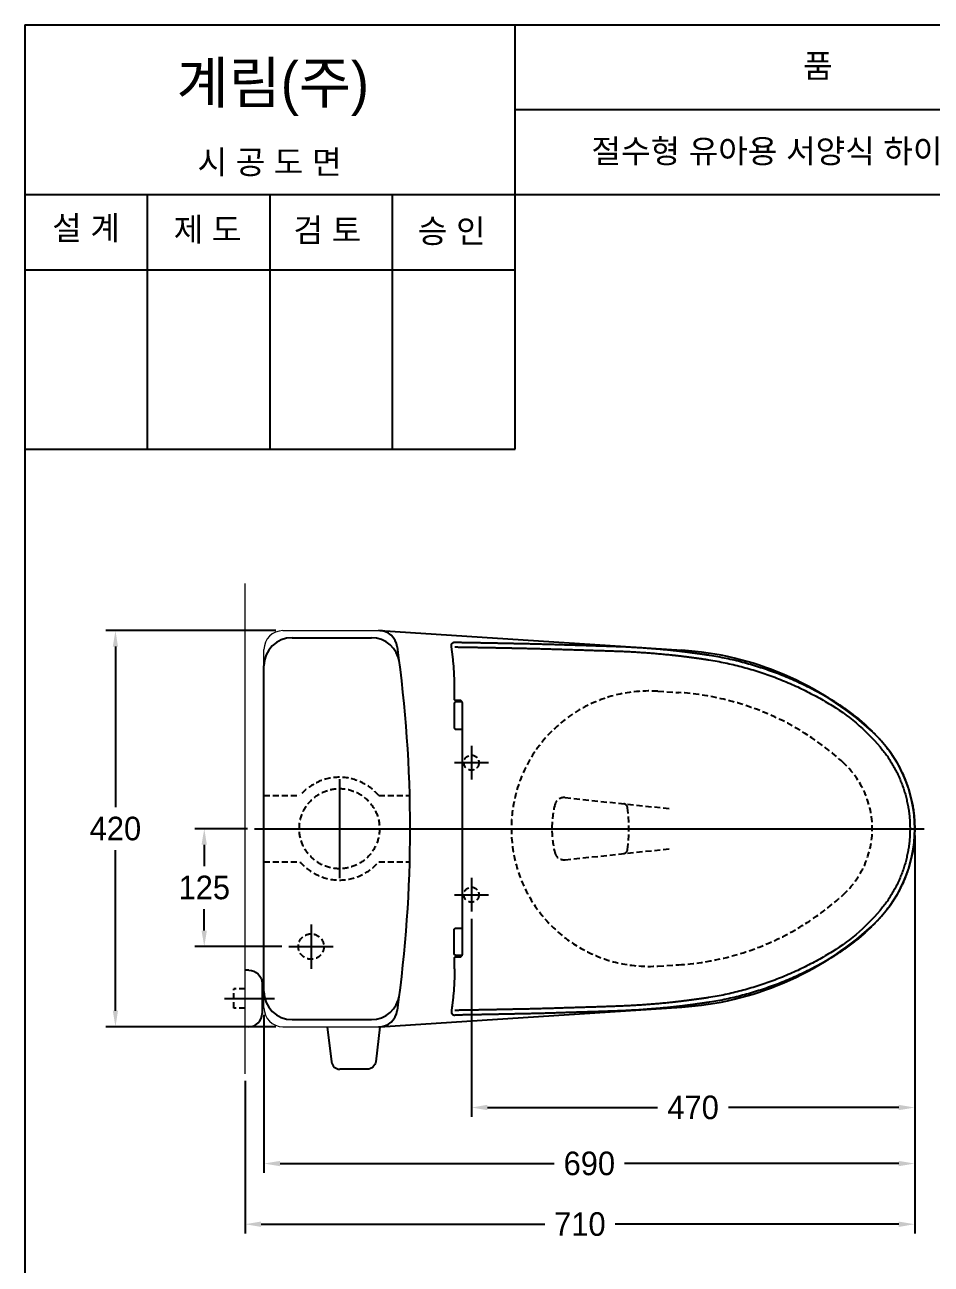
# Model space of a CAD drawing. Header units: millimetres. Extents: x 0 to 1800, y -67 to 2530.
# Drawn here: x 0 to 961, y 1216 to 2530 of the extents above; entities that cross this region are included whole.
import ezdxf
from ezdxf.enums import TextEntityAlignment as Align
from ezdxf.lldxf.tags import DXFTag

# ---------------------------------------------------------------- set-up
doc = ezdxf.new("R2010")
doc.units = ezdxf.units.MM
doc.linetypes.add('DASHED2', pattern=[9.525, 6.35, -3.175])
for name, color, linetype in [('TEXT', 7, 'Continuous'), ('내부선 및 부속', 4, 'Continuous'), ('도각라인', 255, 'Continuous'), ('외형선', 3, 'Continuous'), ('점선', 6, 'DASHED2'), ('중심선', 1, 'DASHED'), ('치수선', 7, 'Continuous')]:
    doc.layers.add(name, color=color, linetype=linetype)
doc.styles.add('____', font='')
doc.styles.add('타이틀', font='H2GTRM.TTF', dxfattribs={"height": 25})
doc.styles.get('____').set_extended_font_data('굴림')
tags = doc.linetypes.add('DASHDOT', pattern=[70, 31, -13, 13, -13]).pattern_tags.tags
tags[10:11] = [DXFTag(74, 4), DXFTag(75, 0), DXFTag(340, '0'), DXFTag(46, 0.0), DXFTag(50, 0.0), DXFTag(44, 0.0), DXFTag(45, 0.0)]
tags[8:9] = [DXFTag(74, 4), DXFTag(75, 0), DXFTag(340, '0'), DXFTag(46, 0.0), DXFTag(50, 0.0), DXFTag(44, 0.0), DXFTag(45, 0.0)]
tags[6:7] = [DXFTag(74, 4), DXFTag(75, 0), DXFTag(340, '0'), DXFTag(46, 0.0), DXFTag(50, 0.0), DXFTag(44, 0.0), DXFTag(45, 0.0)]
tags[4:5] = [DXFTag(74, 4), DXFTag(75, 0), DXFTag(340, '0'), DXFTag(46, 0.0), DXFTag(50, 0.0), DXFTag(44, 0.0), DXFTag(45, 0.0)]
tags = doc.linetypes.add('DASHED', pattern=[25.72, 12.86, -12.86]).pattern_tags.tags
tags[6:7] = [DXFTag(74, 4), DXFTag(75, 0), DXFTag(340, '0'), DXFTag(46, 0.0), DXFTag(50, 0.0), DXFTag(44, 0.0), DXFTag(45, 0.0)]
tags[4:5] = [DXFTag(74, 4), DXFTag(75, 0), DXFTag(340, '0'), DXFTag(46, 0.0), DXFTag(50, 0.0), DXFTag(44, 0.0), DXFTag(45, 0.0)]
doc.dimstyles.new('MSADIM', dxfattribs={"dimtxt": 33, "dimasz": 17, "dimexe": 10, "dimexo": 7.5, "dimgap": 10, "dimtad": 0, "dimtih": 1, "dimtoh": 1, "dimdec": 0, "dimzin": 1, "dimdsep": 46, "dimtxsty": '____', "dimcen": 11.25, "dimadec": 0, "dimazin": 0, "dimtfac": 1, "dimtdec": 0, "dimtix": 1, "dimtmove": 0, "dimatfit": 3, "dimfxl": 0, "dimtolj": 1, "dimtzin": 1, "dimarcsym": 0})

# ---------------------------------------------------------------- blocks, each defined once
blk = doc.blocks.new('*D7')
at = {"layer": '치수선', "color": 0, "linetype": 'Continuous', "lineweight": -2}
for p, q in [((266.1, 1887.6), (86.1, 1887.6)), ((96.1, 1870.6), (96.1, 1700.4)), ((96.1, 1484.6), (96.1, 1654.8)), ((266.1, 1467.6), (86.1, 1467.6))]:
    blk.add_line(p, q, dxfattribs=at)
at = {"layer": '치수선', "color": 0, "linetype": 'Continuous'}
for points in [[(93.3, 1870.6), (98.9, 1870.6), (96.1, 1887.6)], [(93.3, 1484.6), (98.9, 1484.6), (96.1, 1467.6)]]:
    blk.add_solid(points, dxfattribs=at)
at = {"layer": '치수선', "color": 0, "linetype": 'Continuous', "insert": (96.1, 1677.6), "char_height": 25, "attachment_point": 5, "style": '____'}
blk.add_mtext('\\A1;420', dxfattribs=at)
blk = doc.blocks.new('*D8')
at = {"layer": '치수선', "color": 0, "linetype": 'Continuous', "lineweight": -2}
for p, q in [((236.1, 1677.6), (180.3, 1677.6)), ((190.3, 1660.6), (190.3, 1637.9)), ((190.3, 1569.6), (190.3, 1592.2)), ((272.6, 1552.6), (180.3, 1552.6))]:
    blk.add_line(p, q, dxfattribs=at)
at = {"layer": '치수선', "color": 0, "linetype": 'Continuous'}
for points in [[(187.4, 1660.6), (193.1, 1660.6), (190.3, 1677.6)], [(187.4, 1569.6), (193.1, 1569.6), (190.3, 1552.6)]]:
    blk.add_solid(points, dxfattribs=at)
at = {"layer": '치수선', "color": 0, "linetype": 'Continuous', "insert": (190.3, 1615.1), "char_height": 25, "attachment_point": 5, "style": '____'}
blk.add_mtext('\\A1;125', dxfattribs=at)
blk = doc.blocks.new('*D9')
at = {"layer": '치수선', "color": 0, "linetype": 'Continuous', "lineweight": -2}
for p, q in [((943.6, 1670.1), (943.6, 1371.9)), ((473.6, 1582.1), (473.6, 1371.9)), ((490.6, 1381.9), (671, 1381.9)), ((926.6, 1381.9), (746.3, 1381.9))]:
    blk.add_line(p, q, dxfattribs=at)
at = {"layer": '치수선', "color": 0, "linetype": 'Continuous'}
for points in [[(490.6, 1384.8), (490.6, 1379.1), (473.6, 1381.9)], [(926.6, 1384.8), (926.6, 1379.1), (943.6, 1381.9)]]:
    blk.add_solid(points, dxfattribs=at)
at = {"layer": '치수선', "color": 0, "linetype": 'Continuous', "insert": (708.6, 1381.9), "char_height": 25, "attachment_point": 5, "style": '____'}
blk.add_mtext('\\A1;470', dxfattribs=at)
blk = doc.blocks.new('*D10')
at = {"layer": '치수선', "color": 0, "linetype": 'Continuous', "lineweight": -2}
for p, q in [((253.6, 1480.1), (253.6, 1312.5)), ((943.6, 1409.5), (943.6, 1312.5)), ((270.6, 1322.5), (561.3, 1322.5)), ((926.6, 1322.5), (635.9, 1322.5))]:
    blk.add_line(p, q, dxfattribs=at)
at = {"layer": '치수선', "color": 0, "linetype": 'Continuous'}
for points in [[(270.6, 1325.3), (270.6, 1319.7), (253.6, 1322.5)], [(926.6, 1325.3), (926.6, 1319.7), (943.6, 1322.5)]]:
    blk.add_solid(points, dxfattribs=at)
at = {"layer": '치수선', "color": 0, "linetype": 'Continuous', "insert": (598.6, 1322.5), "char_height": 25, "attachment_point": 5, "style": '____'}
blk.add_mtext('\\A1;690', dxfattribs=at)
blk = doc.blocks.new('*D4')
at = {"layer": '치수선', "color": 0, "linetype": 'Continuous', "lineweight": -2}
for p, q in [((943.6, 1670.3), (943.6, 1248.2)), ((233.6, 1410.1), (233.6, 1248.2)), ((250.6, 1258.2), (551.5, 1258.2)), ((926.6, 1258.2), (625.8, 1258.2))]:
    blk.add_line(p, q, dxfattribs=at)
at = {"layer": '치수선', "color": 0, "linetype": 'Continuous'}
for points in [[(250.6, 1261), (250.6, 1255.3), (233.6, 1258.2)], [(926.6, 1261), (926.6, 1255.3), (943.6, 1258.2)]]:
    blk.add_solid(points, dxfattribs=at)
at = {"layer": '치수선', "color": 0, "linetype": 'Continuous', "insert": (588.6, 1258.2), "char_height": 25, "attachment_point": 5, "style": '____'}
blk.add_mtext('\\A1;710', dxfattribs=at)

msp = doc.modelspace()

# ---------------------------------------------------------------- linework, layer by layer
at = {"layer": '내부선 및 부속', "linetype": 'Continuous'}
for p, q in [((283.6, 1880.1), (367.5, 1880.1)), ((461.6, 1813.5), (457.7, 1813.5)), ((457.7, 1541.7), (461.6, 1541.7)), ((237.6, 1527.6), (233.6, 1527.6)), ((251.6, 1513.6), (251.6, 1481.6)), ((253.6, 1507.8), (251.6, 1507.8)), ((253.6, 1487.3), (251.6, 1487.3)), ((283.6, 1475.1), (367.5, 1475.1)), ((237.6, 1467.6), (233.6, 1467.6)), ((320.6, 1467.6), (325.2, 1430.5)), ((376.6, 1467.6), (372.1, 1430.5)), ((363.2, 1422.6), (334.1, 1422.6))]:
    msp.add_line(p, q, dxfattribs=at)
at = {"layer": '내부선 및 부속', "linetype": 'Continuous', "flags": 128}
for points in [[(237.6, 1527.6, -0.414214), (251.6, 1513.6)], [(372.1, 1430.5, -0.379025), (363.2, 1422.6)]]:
    msp.add_lwpolyline(points, format="xyb", dxfattribs=at)
at = {"layer": '내부선 및 부속', "linetype": 'Continuous'}
for centre, radius, start, end in [((283.6, 1850.1), 30, 90, 180), ((367.5, 1850.1), 30, 7.3721, 90), ((375.2, 1867.6), 20, 8.0644, 90), ((-965.8, 1677.6), 1374.4, 351.9356, 8.0644), ((283.6, 1505.1), 30, 180, 270), ((367.5, 1505.1), 30, 270, 352.6279), ((237.6, 1481.6), 14, 270, 360), ((375.2, 1487.6), 20, 270, 351.9356), ((334.1, 1431.6), 9, 186.9737, 270.0055)]:
    msp.add_arc(centre, radius, start, end, dxfattribs=at)
for points, weights, knots in [([(452.3, 1871.2), (452.1, 1872.8), (453.1, 1874.1), (454.2, 1875.3), (455.8, 1875.3)], [1, 0.907059729099, 1, 0.907059729099, 1], [0, 0, 0, 0.5, 0.5, 1, 1, 1]), ([(457.3, 1783), (457.2, 1783), (458.5, 1783), (460.2, 1783), (464, 1783)], [0.9482640028, 0.949538350105, 1, 0.929941475391, 0.954692542553], [0, 0, 0, 0.418699, 0.418699, 1, 1, 1]), ([(909.6, 1761), (938.6, 1724.4), (938.6, 1677.6), (938.6, 1630.8), (909.6, 1594.2)], [1, 0.944423437119, 0.999999940395, 0.944423437119, 1], [0, 0, 0, 0.5, 0.5, 1, 1, 1]), ([(457.3, 1572.2), (457.2, 1572.2), (458.5, 1572.2), (460.2, 1572.2), (464, 1572.2)], [0.9482640028, 0.949538350105, 1, 0.929941475391, 0.954692542553], [0, 0, 0, 0.418699, 0.418699, 1, 1, 1]), ([(452.3, 1484), (452.1, 1482.4), (453.1, 1481.1), (454.2, 1479.9), (455.8, 1479.9)], [1, 0.907059729099, 1, 0.907059729099, 1], [0, 0, 0, 0.5, 0.5, 1, 1, 1])]:
    msp.add_rational_spline(points, weights, degree=2, knots=knots, dxfattribs=at)
for points, weights in [([(455.7, 1826.3), (455.7, 1848.9), (452.3, 1871.2)], [1, 0.99722135067, 1]), ([(455.8, 1875.3), (487.9, 1874.8), (520, 1874.1)], [1, 0.999996960163, 1]), ([(455.8, 1870.3), (487.8, 1869.8), (519.9, 1869.1)], [1, 0.999996960163, 1]), ([(635.6, 1870.6), (660.1, 1869.5), (684.5, 1867)], [1, 0.999597430229, 1]), ([(635.4, 1865.6), (659.7, 1864.5), (684, 1862)], [1, 0.999597430229, 1]), ([(725.4, 1856.6), (795.6, 1845.5), (856, 1808.1)], [1, 0.980395138264, 1]), ([(726.2, 1861.6), (797.4, 1850.3), (858.6, 1812.3)], [1, 0.980395138264, 1]), ([(456.7, 1813.5), (455.7, 1813.5), (455.7, 1814.5)], [1, 0.707206904888, 1]), ([(457.3, 1812), (455.3, 1812), (455.3, 1810)], [1, 0.707443773746, 1]), ([(464, 1810.5), (464.2, 1813.1), (461.6, 1813.5)], [1, 0.737410187721, 1]), ([(455.3, 1785), (455.3, 1783), (457.3, 1783)], [1, 0.707616209984, 1]), ([(913.5, 1764.1), (943.6, 1726.1), (943.6, 1677.6)], [1, 0.944423437119, 0.999999940395]), ([(943.6, 1677.6), (943.6, 1629.1), (913.5, 1591.1)], [0.999999940395, 0.944423437119, 1]), ([(455.3, 1570.2), (455.3, 1572.2), (457.3, 1572.2)], [1, 0.707616209984, 1]), ([(457.3, 1543.2), (455.3, 1543.2), (455.3, 1545.2)], [1, 0.707443773746, 1]), ([(455.7, 1540.7), (455.7, 1541.7), (456.7, 1541.7)], [1, 0.707206904888, 1]), ([(461.6, 1541.7), (464.2, 1542.1), (464, 1544.7)], [1, 0.737410187721, 1]), ([(856, 1547.1), (795.6, 1509.7), (725.4, 1498.5)], [1, 0.980395138264, 1]), ([(858.6, 1542.9), (797.4, 1504.9), (726.2, 1493.6)], [1, 0.980395138264, 1]), ([(455.7, 1528.9), (455.7, 1506.3), (452.3, 1484)], [1, 0.99722135067, 1]), ([(519.9, 1486.1), (487.8, 1485.4), (455.8, 1484.9)], [1, 0.999996960163, 1]), ([(684, 1493.2), (659.7, 1490.7), (635.4, 1489.6)], [1, 0.999597430229, 1]), ([(684.5, 1488.2), (660.1, 1485.7), (635.6, 1484.6)], [1, 0.999597430229, 1]), ([(520, 1481.1), (487.9, 1480.4), (455.8, 1479.9)], [1, 0.999996960163, 1])]:
    msp.add_rational_spline(points, weights, degree=2, dxfattribs=at)
for points, degree in [([(519.9, 1869.1), (543, 1868.6), (566.1, 1868.1), (589.2, 1866.9), (612.4, 1866.6), (635.4, 1865.6)], 5), ([(520, 1874.1), (543.1, 1873.6), (566.3, 1873.1), (589.4, 1871.9), (612.5, 1871.6), (635.6, 1870.6)], 5), ([(684.5, 1867), (692.8, 1866.2), (701.2, 1865.2), (709.5, 1864), (717.9, 1862.9), (726.2, 1861.6)], 5), ([(684, 1862), (692.3, 1861.2), (700.5, 1860.2), (708.8, 1859), (717.2, 1858), (725.4, 1856.6)], 5), ([(455.7, 1814.5), (455.7, 1820.4), (455.7, 1826.3)], 2), ([(455.3, 1810), (455.3, 1797.5), (455.3, 1785)], 2), ([(457.7, 1813.5), (457.2, 1813.5), (456.7, 1813.5)], 2), ([(463.6, 1812), (460.5, 1812), (457.3, 1812)], 2), ([(464, 1677.6), (464, 1744.1), (464, 1810.5)], 2), ([(858.6, 1812.3), (871.1, 1804.6), (883.1, 1796.3), (893.9, 1785.8), (904.4, 1775.6), (913.5, 1764.1)], 5), ([(464, 1544.7), (464, 1611.1), (464, 1677.6)], 2), ([(913.5, 1591.1), (904.4, 1579.6), (893.9, 1569.3), (883.1, 1558.9), (871.1, 1550.6), (858.6, 1542.9)], 5), ([(455.3, 1545.2), (455.3, 1557.7), (455.3, 1570.2)], 2), ([(455.7, 1528.9), (455.7, 1534.8), (455.7, 1540.7)], 2), ([(456.7, 1541.7), (457.2, 1541.7), (457.7, 1541.7)], 2), ([(463.6, 1543.2), (460.5, 1543.2), (457.3, 1543.2)], 2), ([(725.4, 1498.5), (717.2, 1497.2), (708.8, 1496.2), (700.5, 1495), (692.3, 1494), (684, 1493.2)], 5), ([(635.4, 1489.6), (612.4, 1488.5), (589.2, 1488.3), (566.1, 1487.1), (543, 1486.5), (519.9, 1486.1)], 5), ([(726.2, 1493.6), (717.9, 1492.3), (709.5, 1491.2), (701.2, 1490), (692.8, 1489), (684.5, 1488.2)], 5), ([(635.6, 1484.6), (612.5, 1483.5), (589.4, 1483.3), (566.3, 1482.1), (543.1, 1481.5), (520, 1481.1)], 5)]:
    msp.add_open_spline(points, degree=degree, dxfattribs=at)
for points in [[(856, 1808.1), (866.2, 1801.7), (875.8, 1794.8), (884.8, 1786.8), (893.8, 1778.9), (902.3, 1770.2), (909.6, 1761)], [(909.6, 1594.2), (902.3, 1585), (893.8, 1576.3), (884.8, 1568.3), (875.8, 1560.4), (866.2, 1553.4), (856, 1547.1)]]:
    msp.add_open_spline(points, degree=3, knots=[0, 0, 0, 0, 0.5, 0.5, 0.5, 1, 1, 1, 1], dxfattribs=at)
at = {"layer": '도각라인', "color": 7}
for p, q in [((0, 2530), (0, 0)), ((0, 2530), (1800, 2530)), ((520, 2080), (520, 2530)), ((520, 2440), (1800, 2440)), ((0, 2350), (1800, 2350)), ((130, 2080), (130, 2350)), ((260, 2080), (260, 2350)), ((390, 2080), (390, 2350)), ((0, 2270), (520, 2270)), ((0, 2080), (520, 2080))]:
    msp.add_line(p, q, dxfattribs=at)
at = {"layer": '외형선', "linetype": 'Continuous', "lineweight": 18}
for p, q in [((233.6, 1417.6), (233.6, 1937.6)), ((187.5, 1887.6), (233.6, 1887.6)), ((273.6, 1887.6), (375.2, 1887.6)), ((253.6, 1487.6), (253.6, 1867.6)), ((273.6, 1467.6), (375.2, 1467.6))]:
    msp.add_line(p, q, dxfattribs=at)
at = {"layer": '외형선'}
for p, q in [((376.5, 1887.6), (696.7, 1866.8)), ((253.6, 1505.1), (253.6, 1850.1)), ((376.5, 1467.6), (696.7, 1488.4))]:
    msp.add_line(p, q, dxfattribs=at)
at = {"layer": '외형선', "linetype": 'Continuous', "lineweight": 18}
for centre, start, end in [((273.6, 1867.6), 90, 180), ((273.6, 1487.6), 180, 270)]:
    msp.add_arc(centre, 20, start, end, dxfattribs=at)
at = {"layer": '외형선'}
for centre, radius, start, end in [((675.3, 1537.5), 330, 47.5262, 86.2844), ((803.6, 1677.6), 140, 312.4738, 47.5262), ((675.3, 1817.7), 330, 273.7156, 312.4738)]:
    msp.add_arc(centre, radius, start, end, dxfattribs=at)
at = {"layer": '외형선', "linetype": 'Continuous'}
msp.add_point((943.6, 1677.6), dxfattribs=at)
at = {"layer": '점선'}
for p, q in [((671.2, 1823.3), (693.5, 1821.9)), ((253.6, 1712.6), (291.8, 1712.6)), ((375.4, 1712.6), (408.2, 1712.6)), ((572.8, 1710.5), (684.6, 1698.8)), ((572.8, 1644.6), (684.6, 1656.4)), ((253.6, 1642.6), (291.8, 1642.6)), ((375.4, 1642.6), (408.2, 1642.6)), ((671.2, 1531.9), (693.5, 1533.3)), ((221.6, 1487.3), (221.6, 1507.8)), ((233.6, 1507.8), (221.6, 1507.8)), ((233.6, 1487.3), (221.6, 1487.3))]:
    msp.add_line(p, q, dxfattribs=at)
for centre, radius in [((473.6, 1747.6), 8), ((333.6, 1677.6), 42.5), ((473.6, 1607.6), 8), ((303.6, 1552.6), 13.5)]:
    msp.add_circle(centre, radius, dxfattribs=at)
for centre, radius, start, end in [((661.9, 1677.6), 146, 86.3508, 273.6492), ((675.3, 1537.5), 285, 47.5261, 86.3508), ((803.6, 1677.6), 95, 312.4739, 47.5261), ((333.6, 1677.6), 54.5, 39.9562, 140.0438), ((571.7, 1700.6), 10, 83.9827, 165.6815), ((661.9, 1677.6), 103, 165.3788, 194.6212), ((634.3, 1699), 5, 7.2445, 83.9827), ((465.6, 1677.6), 175, 352.7555, 7.2445), ((571.7, 1654.6), 10, 194.3185, 276.0173), ((634.3, 1656.2), 5, 276.0173, 352.7555), ((333.6, 1677.6), 54.5, 219.9562, 320.0438), ((675.3, 1817.7), 285, 273.6492, 312.4739)]:
    msp.add_arc(centre, radius, start, end, dxfattribs=at)
at = {"layer": '중심선', "linetype": 'DASHDOT'}
for p, q in [((473.6, 1765.6), (473.6, 1729.6)), ((455.6, 1747.6), (491.6, 1747.6)), ((333.6, 1730.1), (333.6, 1625.1)), ((243.6, 1677.6), (953.6, 1677.6)), ((253.6, 1677.6), (408.6, 1677.6)), ((473.6, 1625.6), (473.6, 1589.6)), ((455.6, 1607.6), (491.6, 1607.6)), ((303.6, 1576.1), (303.6, 1529.1)), ((280.1, 1552.6), (327.1, 1552.6)), ((211.6, 1497.6), (264.6, 1497.6))]:
    msp.add_line(p, q, dxfattribs=at)

# ---------------------------------------------------------------- texts
at = {"layer": 'TEXT', "style": '타이틀'}
for s, p in [('품             명', (915.7, 2486.4)), ('절수형 유아용 서양식 하이탱크 일체형 변기', (905.8, 2396)), ('시 공 도 면', (259.5, 2384.4)), ('설 계', (65, 2314.6)), ('제 도', (193.8, 2312.9)), ('검 토', (320.8, 2312.3)), ('승 인', (452.7, 2311.4))]:
    msp.add_text(s, height=25, dxfattribs=at).set_placement(p, align=Align.MIDDLE_CENTER)
msp.add_text('계림(주)', height=44, dxfattribs=at).set_placement((161, 2446.7))

# ---------------------------------------------------------------- dimensions: what is measured, and where the dimension line sits
at = {"layer": '치수선', "linetype": 'Continuous'}
for base, p1, p2, picture, middle in [((96.1, 1467.6), (273.6, 1887.6), (273.6, 1467.6), '*D7', (96.1, 1677.6)), ((190.3, 1677.6), (280.1, 1552.6), (243.6, 1677.6), '*D8', (190.3, 1615.1))]:
    dim = msp.add_linear_dim(base=base, p1=p1, p2=p2, angle=90, dimstyle='MSADIM', override={"dimtxt": 25}, dxfattribs=at)
    dim.commit()
    dim.dimension.update_dxf_attribs({"geometry": picture, "text_midpoint": middle})
for base, p1, p2, picture, middle in [((233.6, 1258.2), (943.6, 1677.8), (233.6, 1417.6), '*D4', (588.6, 1258.2)), ((943.6, 1381.9), (473.6, 1589.6), (943.6, 1677.6), '*D9', (708.6, 1381.9)), ((943.6, 1322.5), (253.6, 1487.6), (943.6, 1417), '*D10', (598.6, 1322.5))]:
    dim = msp.add_linear_dim(base=base, p1=p1, p2=p2, dimstyle='MSADIM', override={"dimtxt": 25}, dxfattribs=at)
    dim.commit()
    dim.dimension.update_dxf_attribs({"geometry": picture, "text_midpoint": middle})

doc.saveas('drawing.dxf')
